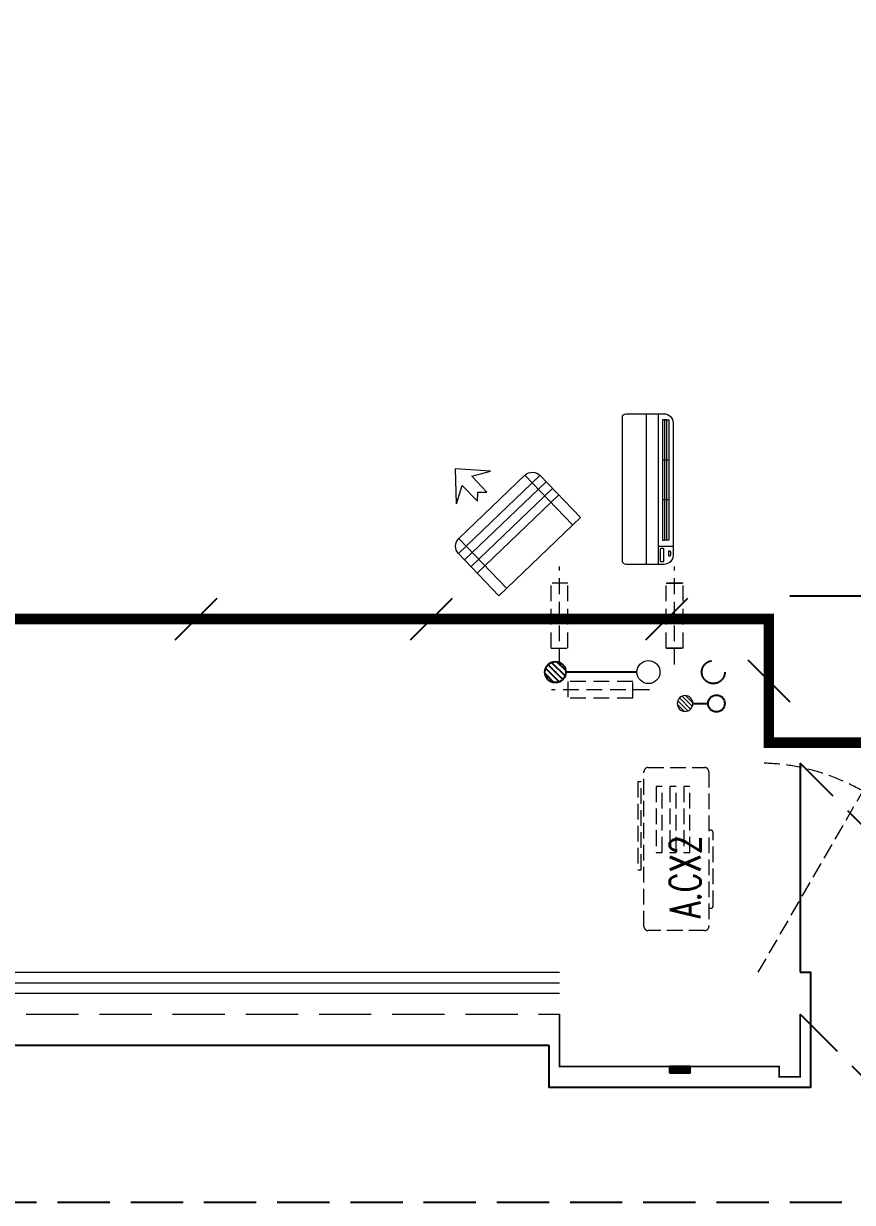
# Model space of a CAD drawing. Extents: x 2803505 to 5851001, y -1372902 to 24339.
# Drawn here: x 3384300 to 3388262, y -777762 to -772127 of the extents above; entities that cross this region are included whole.
import ezdxf
from ezdxf.xclip import XClip

# ---------------------------------------------------------------- set-up
doc = ezdxf.new("R2010")
doc.units = 0
doc.header["$LTSCALE"] = 1000
doc.header["$MEASUREMENT"] = 0
doc.header["$XCLIPFRAME"] = 2
for name, pattern in [('CENTER2', [1.125, 0.75, -0.125, 0.125, -0.125]), ('DASH', [0.35, 0.25, -0.1]), ('DOTE', [2.42, 2, -0.2, 0.02, -0.2]), ('HIDDEN', [0.375, 0.25, -0.125])]:
    doc.linetypes.add(name, pattern=pattern)
doc.layers.get('0').update_dxf_attribs({"linetype": 'CONTINUOUS'})
for name, color, linetype in [('!!电气', 1, 'CONTINUOUS'), ('3.5方案汇报，与郭总、侯月琴确定户型_t8$0$2020.03.04 -1安徽标准化洋房户型(UA）_t8_t8$0$看线', 154, 'CONTINUOUS'), ('LVTRY', 252, 'CONTINUOUS'), ('SHTLN', 4, 'CONTINUOUS'), ('VPIPE-凝结', 150, 'CONTINUOUS'), ('VPIPE-雨水', 4, 'DASH'), ('WIRE-接地', 2, 'CONTINUOUS'), ('卫生间', 6, 'CONTINUOUS'), ('看线', 185, 'CONTINUOUS'), ('立面', 73, 'CONTINUOUS'), ('铝合金', 144, 'CONTINUOUS')]:
    doc.layers.add(name, color=color, linetype=linetype)
for name, color, linetype, lineweight in [('DOTE', 19, 'DOTE', 9), ('EQUIP_地漏', 7, 'CONTINUOUS', 18), ('VPIPE-废水', 31, 'TG_F', 18), ('WINDOW', 146, 'CONTINUOUS', 20), ('平面-栏杆', 56, 'CONTINUOUS', 15), ('平面-看线', 252, 'CONTINUOUS', 15), ('平面-空调室内机', 176, 'CONTINUOUS', 9), ('平面-空调预留孔', 252, 'CONTINUOUS', 15)]:
    doc.layers.add(name, color=color, linetype=linetype, lineweight=lineweight)
doc.styles.add('_TCH_DIM', font='SIMPLEX', dxfattribs={"bigfont": 'GBCBIG'})
doc.styles.add('TG_LINETYPE', font='SIMPLEX', dxfattribs={"width": 0.8, "height": 3, "bigfont": 'HZTXT'})
doc.linetypes.add('TG_F', pattern='A,2,-0.3,["F",TG_LINETYPE,S=0.1,R=0,X=-0.23,Y=-0.15],0', length=2.3)

# ---------------------------------------------------------------- blocks, each defined once
blk = doc.blocks.new('A$C74D73064')
at = {"layer": 'DOTE', "color": 252}
blk.add_line((196116, 26519.3), (-86385.2, 26519.3), dxfattribs=at)
blk = doc.blocks.new('A$C7F3A17C0')
ref = blk.add_blockref('A$C74D73064', (61886.3, 6790.9))
XClip(ref).set_block_clipping_path([(-52083.8042452353, 10173.6344749072), (1916.1826223061, 29673.6344737304)])
blk = doc.blocks.new('dongkong')
at = {"layer": '平面-空调预留孔', "color": 8, "linetype": 'HIDDEN', "ltscale": 0.3}
for p, q in [((-603796, 210899.9), (-603796, 210431.5)), ((-603836, 210821), (-603836, 210510.8)), ((-603836, 210821), (-603756, 210821)), ((-603756, 210821), (-603756, 210510.8))]:
    blk.add_line(p, q, dxfattribs=at)
blk.add_lwpolyline([(-603756, 210510.8), (-603836, 210510.8)], dxfattribs=at)
blk = doc.blocks.new('A$C001338C2')
at = {"color": 8}
for p, q in [((845, 303.6), (55, 303.6)), ((109.1, 214.8), (109.1, 303.6)), ((0, 248.6), (0, 22)), ((900, 22), (900, 248.6)), ((22, 0), (878, 0))]:
    blk.add_line(p, q, dxfattribs=at)
at = {"color": 8, "lineweight": 5}
for p, q in [((900, 214.8), (0, 214.8)), ((864.6, 278.7), (144.5, 278.7)), ((144.5, 278.7), (144.5, 265.8)), ((387, 278.7), (144.5, 278.7)), ((144.5, 278.7), (144.5, 252.9)), ((144.5, 265.8), (864.6, 265.8)), ((144.5, 239.9), (144.5, 252.9)), ((144.5, 252.9), (864.6, 252.9)), ((864.6, 239.9), (144.5, 239.9)), ((387, 239.9), (387, 278.7)), ((622, 239.9), (387, 239.9)), ((864.6, 278.7), (622, 278.7)), ((622, 278.7), (622, 239.9)), ((864.6, 252.9), (864.6, 278.7)), ((864.6, 265.8), (864.6, 239.9)), ((900, 143.2), (0, 143.2))]:
    blk.add_line(p, q, dxfattribs=at)
at = {"color": 8}
for points in [[(73.1, 275), (56.8, 275, -0.414214), (51.3, 280.5), (51.3, 283.4, -0.414214), (56.8, 288.9), (73.1, 288.9, -0.414214), (78.6, 283.4), (78.6, 280.5, -0.414214)], [(89.2, 226.4), (22.2, 226.4, -0.414214), (16.7, 231.9), (16.7, 243.1, -0.414214), (22.2, 248.6), (89.2, 248.6, -0.414214), (94.7, 243.1), (94.7, 231.9, -0.414214)]]:
    blk.add_lwpolyline(points, format="xyb", close=True, dxfattribs=at)
for centre, radius, start, end in [((55, 248.6), 55, 90, 180), ((845, 248.6), 55, 360, 90), ((22, 22), 22, 180, 270), ((878, 22), 22, 270, 360)]:
    blk.add_arc(centre, radius, start, end, dxfattribs=at)
blk = doc.blocks.new('$lvtry$00000171')
for p, q in [((-74.2, 10.6), (-10.6, 74.2)), ((-69.8, -27.4), (27.4, 69.8)), ((-53, -53), (53, 53)), ((-27.4, -69.8), (69.8, 27.4)), ((10.6, -74.2), (74.2, -10.6))]:
    blk.add_line(p, q)
blk.add_circle((0, 0), 75)
blk.add_point((0, 0))
blk = doc.blocks.new('$TwtSys$00000141')
at = {"color": 252}
for p, q in [((-47.1, 3.8), (-5, 45.9)), ((-47.1, 3.8), (-5, 45.9)), ((-43.6, -17.5), (17.5, 43.6)), ((-43.6, -17.5), (17.5, 43.6)), ((-33.2, -33.2), (33.2, 33.2)), ((-33.2, -33.2), (33.2, 33.2)), ((-16.2, -43.5), (43.8, 16.4)), ((-16.2, -43.5), (43.8, 16.4)), ((5.7, -46.1), (46.1, -5.7)), ((5.7, -46.1), (46.1, -5.7))]:
    blk.add_line(p, q, dxfattribs=at)
blk.add_circle((0, 0), 47, dxfattribs=at)
blk.add_circle((0, 0), 47, dxfattribs=at)
blk = doc.blocks.new('A$C148B7D8E')
at = {"layer": '卫生间', "color": 252, "linetype": 'DASH'}
for p, q in [((1750, -900), (2650, 0)), ((2650, -1200), (1750, -2100))]:
    blk.add_line(p, q, dxfattribs=at)
blk.add_lwpolyline([(16100, 14000), (16100, 15400), (7700, 15400), (7700, 10800), (7300, 10800), (7300, 10000), (900, 10000), (900, 9000), (-900, 9000), (-900, -900), (1750, -900), (1750, -2100), (23450, -2100), (23450, -900), (25100, -900)], dxfattribs=at)
blk = doc.blocks.new('fergve')
at = {"layer": '平面-空调预留孔', "color": 8, "linetype": 'DASH', "ltscale": 0.3}
for p, q in [((119062.7, 54987.6), (119062.7, 54977.6)), ((119072.7, 54967.6), (119425.6, 54967.6)), ((119435.6, 54977.6), (119435.6, 54987.6))]:
    blk.add_line(p, q, dxfattribs=at)
blk.add_lwpolyline([(119715.9, 54987.6), (118975.9, 54987.6, -0.414214), (118955.9, 55007.6), (118955.9, 55277.6, -0.414214), (118975.9, 55297.6), (119715.9, 55297.6, -0.414214), (119735.9, 55277.6), (119735.9, 55007.6, -0.414214)], format="xyb", close=True, dxfattribs=at)
for points in [[(119666.7, 55326.8), (119246.8, 55326.8), (119246.8, 55311.6), (119666.7, 55311.6)], [(119645.5, 55239.2), (119330, 55239.2), (119330, 55210.2), (119645.5, 55210.2)], [(119645.5, 55173.4), (119330, 55173.4), (119330, 55144.4), (119645.5, 55144.4)], [(119645.5, 55107.6), (119330, 55107.6), (119330, 55078.6), (119645.5, 55078.6)]]:
    blk.add_lwpolyline(points, close=True, dxfattribs=at)
for centre, start, end in [((119072.7, 54977.6), 180, 270), ((119425.6, 54977.6), 270, 0)]:
    blk.add_arc(centre, 10, start, end, dxfattribs=at)
at = {"layer": '平面-空调预留孔', "color": 8, "linetype": 'DASH', "ltscale": 0.3, "style": '_TCH_DIM', "width": 0.705882}
blk.add_text('A.CX2', height=146.88, dxfattribs=at).set_placement((119015.3, 55027.3))
blk = doc.blocks.new('dasdasf1sa2f31as32f')
at = {"color": 8}
for p, q in [((-116, 585.6), (43.3, 640.5)), ((82.7, 476.6), (43.3, 640.5)), ((-22.8, 585.5), (-116, 585.6)), ((-22.8, 585.5), (-73.4, 493.2)), ((-269.8, 524.3), (-427.7, 236.5)), ((-269.8, 524.3), (113.7, 314)), ((32.4, 555.1), (-18.1, 462.9)), ((82.7, 476.6), (32.4, 555.1)), ((-473.5, 259.7), (-339.5, 504)), ((114.7, 208.4), (-359.1, 468.2)), ((134.6, 245.5), (-338.8, 505.1)), ((-31.3, 504.4), (-73.4, 493.2)), ((-18.1, 462.9), (-31.3, 504.4)), ((92.6, 168.8), (-380.9, 428.5)), ((72.3, 131.9), (-401.1, 391.6)), ((113.7, 314), (-44.2, 26.2)), ((0, 0), (-473.5, 259.7)), ((134, 244.4), (0, 0))]:
    blk.add_line(p, q, dxfattribs=at)
for centre, start, end in [((-294.5, 479.4), 61.2593, 151.2593), ((89, 269), 331.2593, 61.2593)]:
    blk.add_arc(centre, 51.3, start, end, dxfattribs=at)
blk = doc.blocks.new('GDGDRGDGDRGDR')
at = {"layer": '平面-空调室内机', "ltscale": 0.3, "xscale": -1}
for p, rotation in [((1070712.6, 653502.9), 180), ((256445.9, 1046278.1), 270)]:
    blk.add_blockref('dongkong', p, dxfattribs=dict(at, rotation=rotation))
at = {"layer": '平面-空调预留孔', "xscale": -1, "rotation": 15.00000000331026}
blk.add_blockref('dasdasf1sa2f31as32f', (466626.3, 442932.1), dxfattribs=at)
at = {"layer": '平面-空调预留孔', "rotation": 90}
blk.add_blockref('fergve', (522617.7, 322375.3), dxfattribs=at)
blk = doc.blocks.new('A$C66B635E3')
at = {"layer": '立面'}
h = blk.add_hatch(dxfattribs=at)
h.set_pattern_fill('ANSI31', color=252, scale=2)
h.set_pattern_definition([(45, (-841400.3096, -795945.463), (-2.24506403, 2.24506403), [])])
h.paths.add_polyline_path([(46825, -380), (46925, -380), (46925, -350), (46825, -350)])
at = {"color": 252, "const_width": 8}
blk.add_lwpolyline([(47450, -100), (47450, -400), (47350, -400), (47350, -350), (46300, -350), (46300, -100)], dxfattribs=at)
at = {"layer": '3.5方案汇报，与郭总、侯月琴确定户型_t8$0$2020.03.04 -1安徽标准化洋房户型(UA）_t8_t8$0$看线', "color": 252, "ltscale": 10}
blk.add_line((47400, 1900), (49900, 1900), dxfattribs=at)
at = {"layer": 'VPIPE-凝结', "color": 252, "ltscale": 0.1}
blk.add_line((46670, 1535), (46330, 1535), dxfattribs=at)
blk.add_lwpolyline([(46937.6, 1385), (47010, 1385)], dxfattribs=at)
at = {"layer": 'VPIPE-凝结', "color": 252}
blk.add_circle((47050, 1385), 40, dxfattribs=at)
at = {"layer": 'VPIPE-废水', "color": 252}
blk.add_circle((46725, 1535), 55, dxfattribs=at)
at = {"layer": 'VPIPE-雨水', "color": 252}
blk.add_circle((47035, 1535), 55, dxfattribs=at)
at = {"layer": 'WINDOW', "color": 252, "linetype": 'DASH', "ltscale": 0.3}
for points in [[(47700, 1200), (48263.1, 875.4, 0.131485), (48350, 1200)], [(47250, 100), (47750, 966, 0.131652), (47250, 1100)]]:
    blk.add_lwpolyline(points, format="xyb", dxfattribs=at)
at = {"layer": '平面-栏杆', "color": 252}
for points in [[(41650, 50), (46300, 50)], [(41650, 0), (46300, 0)]]:
    blk.add_lwpolyline(points, dxfattribs=at)
at = {"layer": '平面-看线', "color": 252}
blk.add_lwpolyline([(41650, 100), (46300, 100)], dxfattribs=at)
at = {"layer": '平面-看线', "color": 252, "linetype": 'DASH'}
blk.add_lwpolyline([(41650, -100), (46300, -100)], dxfattribs=at)
at = {"layer": '看线', "color": 252, "ltscale": 0.5}
for points in [[(47450, 1100), (47450, 100)], [(46250, -250), (41650, -250)]]:
    blk.add_lwpolyline(points, dxfattribs=at)
at = {"layer": '看线', "color": 252}
blk.add_lwpolyline([(47450, 100), (47500, 100), (47500, -450), (46250, -450), (46250, -250)], dxfattribs=at)
at = {"layer": '立面', "color": 252}
blk.add_lwpolyline([(46825, -380), (46925, -380), (46925, -350), (46825, -350)], close=True, dxfattribs=at)
at = {"layer": '铝合金', "color": 252}
blk.add_lwpolyline([(46825, -380), (46925, -380), (46925, -350), (46825, -350)], close=True, dxfattribs=at)
at = {"color": 252, "xscale": -1}
blk.add_blockref('A$C148B7D8E', (50100, 1100), dxfattribs=at)
at = {"color": 252}
blk.add_blockref('GDGDRGDGDRGDR', (-420616.6, -441032.1), dxfattribs=at)
at = {"layer": 'EQUIP_地漏', "color": 252, "xscale": 0.8, "yscale": -0.8, "zscale": 0.8, "rotation": 180}
blk.add_blockref('$TwtSys$00000141', (46900, 1385), dxfattribs=at)
at = {"layer": 'LVTRY', "color": 252, "xscale": 0.6666666667107825, "yscale": 0.6666666667107825, "rotation": 269.9999999939778}
blk.add_blockref('$lvtry$00000171', (46280, 1535), dxfattribs=at)
at = {"layer": '平面-空调室内机', "color": 252, "ltscale": 0.3, "rotation": 180}
blk.add_blockref('dongkong', (-556945.9, 212470.8), dxfattribs=at)
at = {"layer": '平面-空调室内机', "color": 252, "ltscale": 0.3, "xscale": -1, "rotation": 180}
blk.add_blockref('dongkong', (650646.1, 212470.8), dxfattribs=at)
at = {"layer": '平面-空调预留孔', "color": 252, "xscale": -0.800000000046565, "yscale": 0.800000000046565, "zscale": 0.800000000046565, "rotation": 269.9999997665698}
blk.add_blockref('A$C001338C2', (46600.1, 2050), dxfattribs=at)
blk = doc.blocks.new('$TelecSys$00000008')
blk.add_line((0.4, 0.4), (-0.4, -0.4))

msp = doc.modelspace()

# ---------------------------------------------------------------- linework, layer by layer
at = {"layer": 'WIRE-接地', "color": 2, "linetype": 'CENTER2', "const_width": 50}
msp.add_lwpolyline([(3382369.9, -765861), (3382369.9, -766659.2), (3382369.9, -767661.6), (3390567, -767661.6), (3390567, -775564.2), (3387862.8, -775564.2), (3387862.8, -774973), (3381261.7, -774973), (3381261.7, -776170.7), (3380518.6, -776170.7), (3380518.6, -776767.3), (3375614.4, -776767.3)], dxfattribs=at)

# ---------------------------------------------------------------- block references
at = {"layer": '!!电气'}
for name, p in [('A$C7F3A17C0', (3244659.7, -808053.6)), ('A$C66B635E3', (3340562.1, -776762.1))]:
    msp.add_blockref(name, p, dxfattribs=at)
at = {"layer": 'SHTLN', "color": 2, "xscale": 250, "yscale": 250, "zscale": 250}
for p, rotation in [((3385124.8, -774973), 180), ((3386249.8, -774973), 180), ((3387374.8, -774973), 180), ((3387862.8, -775268.6), 90)]:
    msp.add_blockref('$TelecSys$00000008', p, dxfattribs=dict(at, rotation=rotation))

doc.saveas('drawing.dxf')
